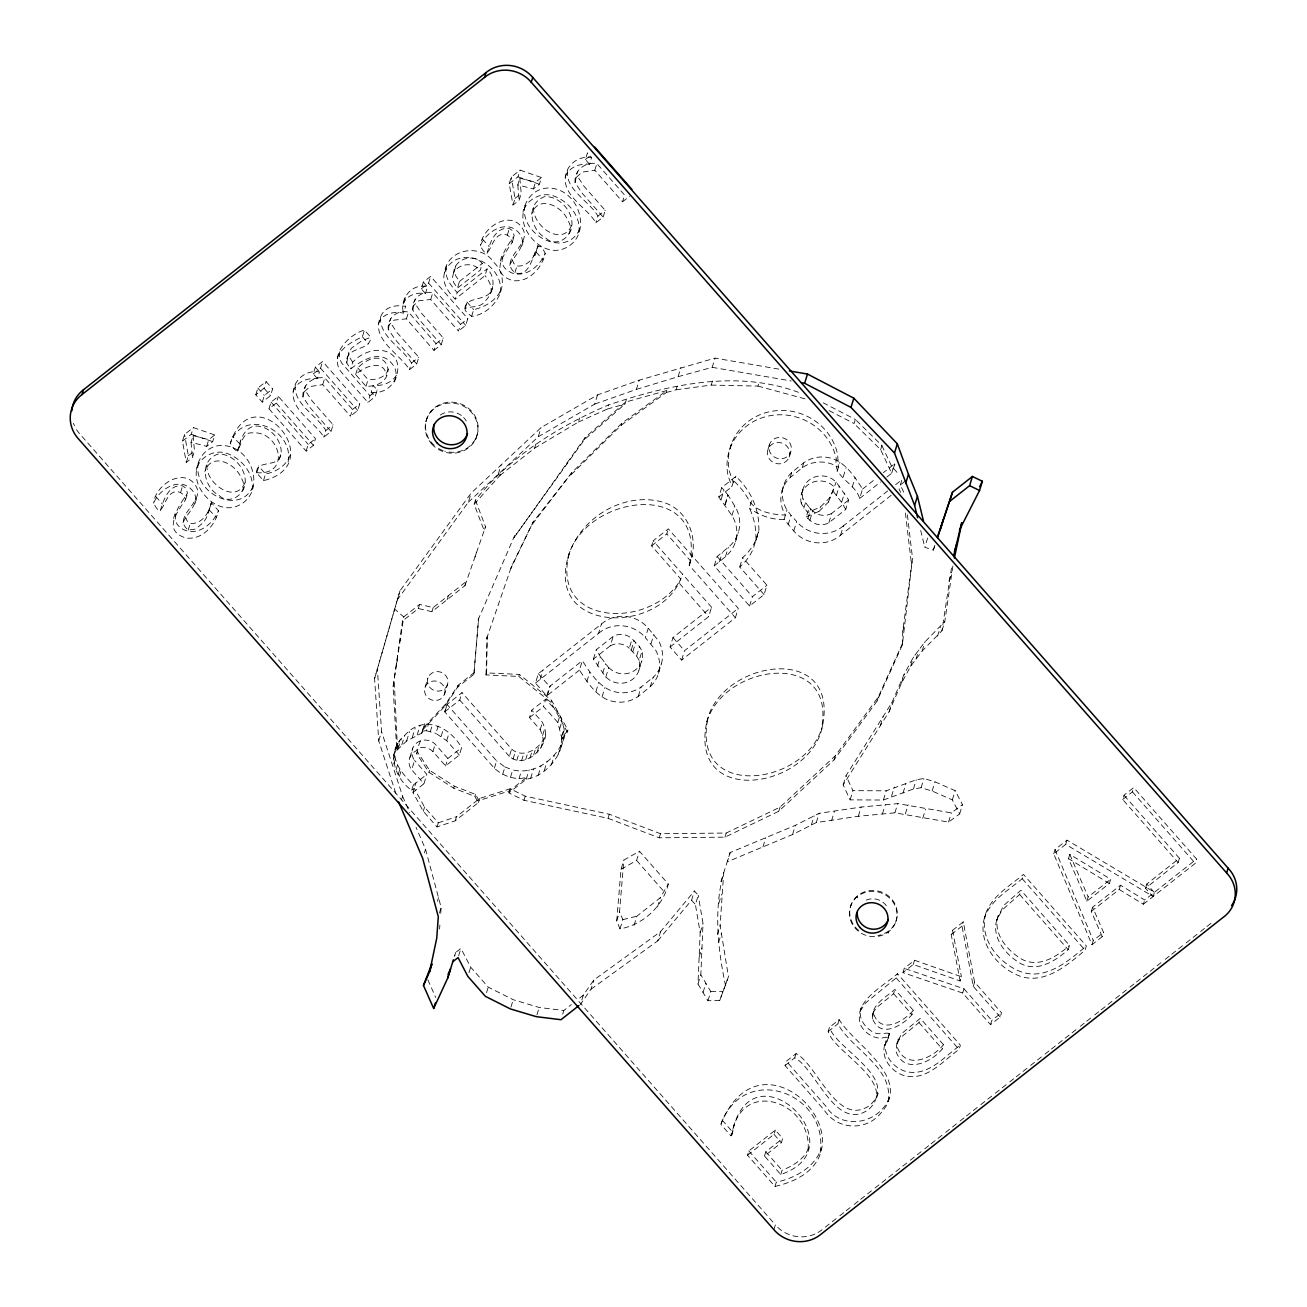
<?xml version="1.0" encoding="UTF-8"?>
<svg xmlns="http://www.w3.org/2000/svg" width="1307" height="1307" viewBox="0 0 1307 1307"><rect width="100%" height="100%" fill="white"/><g stroke="black" fill="none" stroke-linecap="round" stroke-linejoin="round"><path stroke-width="0.75" stroke-dasharray="5 3.75" d="M907.385 514.778L912.515 558.105L902.353 644.923L877.046 701.091L834.029 759.89L778.776 811.255L724.96 837.15L659.234 837.82L608.016 818.329L523.976 800.276L508.88 792.908L526.231 779.233C540.085 777.077 551.587 766.605 558.154 754.613C562.811 747.261 559.951 738.471 564.085 730.825M561.177 747.228L564.069 737.818L564.085 728.767L560.115 715.043L545.754 699.163L543.483 706.548L557.828 722.428L561.798 738.21L567.924 730.058L551.603 700.389L519.385 674.412L486.612 672.909L485.992 674.918L518.765 676.422L550.982 702.414L567.303 732.067L561.193 740.236M485.992 674.918L487.184 636.77L486.612 672.909M796.061 1053.622L794.754 1057.869C816.009 1068.522 835.794 1132.63 868.534 1109.561C898.661 1082.735 834.111 1052.707 828.148 1031.55L829.471 1027.302L839.176 1019.64C853.961 1044.62 912.629 1077.278 881.326 1112.518C866.721 1131.454 837.281 1130.245 824.276 1110.133L785.05 1065.515L786.357 1061.268L796.061 1053.622C817.316 1064.257 837.101 1128.382 869.841 1105.314C899.968 1078.487 835.418 1048.459 829.471 1027.302M371.172 392.231C387.068 395.368 404.533 377.168 391.479 363.085C380.125 349.198 361.484 360.471 350.684 368.917L346.714 362.921L346.796 358.853L351.24 348.315L361.696 340.849L370.796 337.288L364.441 330.067C347.662 334.853 327.534 356.991 342.483 373.508L367.904 402.425L375.142 396.724L377.2 390.025L373.247 385.516L371.172 392.231L375.142 396.724M346.714 362.921L348.855 352.138M437.028 826.923L438.302 822.822L424.546 807.187L414.221 788.301L411.705 790.278C393.881 777.926 385.728 750.447 404.68 735.449C423.043 714.259 449.396 726.251 461.6 747.653L459.329 755.038L445.556 765.886L432.927 751.525A13.724 12.939 17.1 0 0 420.397 747.637L418.175 748.307L416.721 753.747L428.957 772.306L453.725 788.203L474.931 796.42L478.378 802.58L455.228 820.812L437.028 826.923L423.288 811.304L412.947 792.418L415.838 783.007M411.705 790.278L413.322 784.984C404.059 775.345 390.303 761.311 396.446 746.558M902.353 644.923L902.745 630.954L912.515 558.105M242.465 491.138C252.153 475.127 234.95 452.908 217.861 454.101C198.631 460.946 203.418 487.462 219.38 495.696C230.473 506.315 250.421 491.579 241.321 478.231C235.897 463.609 211.587 451.389 204.856 471.533M569.182 233.708C578.887 217.714 561.667 195.478 544.578 196.687C525.365 203.533 530.136 230.048 546.097 238.282C557.207 248.902 577.139 234.165 568.055 220.818C562.614 206.179 538.304 193.975 531.573 214.119M872.488 1018.61C871.132 1004.479 885.852 997.323 894.919 989.464L913.332 1010.409L912.025 1014.657C902.32 1025.668 880.363 1039.13 872.488 1018.61L874.007 1009.118M725.614 985.952C717.755 948.833 713.557 909.525 723.719 872.472L720.124 925.454L728.456 976.737L719.7 1000.525L707.953 1000.721L697.987 983.991L700.176 932.643L695.406 904.542L698.248 895.328L694.425 890.982L660.558 931.646L593.852 980.005L583.33 995.133L577.335 999.855M697.987 983.991L700.83 974.777L703.003 923.428L698.248 895.328M206.914 464.835C205.248 483.296 236.518 505.874 245.422 481.548M533.632 207.421C531.982 225.866 563.235 248.461 572.139 224.134M378.458 323.891C381.889 313.598 394.044 310.968 403.569 313.157L405.627 306.459C396.103 304.27 383.964 306.9 380.517 317.193C370.485 339.265 400.073 353.887 409.45 369.685L416.721 363.967L395.22 339.526L388.277 329.315C387.019 317.83 397.475 309.432 408.519 312.112L436.015 343.676L433.957 350.39L406.461 318.826L394.355 320.084L388.506 325.345M388.277 329.315L390.564 318.647M433.957 350.39L441.227 344.656L419.727 320.215L412.767 310.004C411.525 298.65 421.802 290.219 432.764 292.817L460.521 324.381L458.463 331.079L430.706 299.515L418.975 300.724L413.012 306.034M412.767 310.004L415.071 299.336M256.45 472.677C291.755 475.715 280.057 430.248 251.843 432.862C237.237 431.686 242.089 464.769 230.408 443.057C253.019 373.149 331.766 463.936 263.475 480.666L256.45 472.677C256.825 458.463 280.09 469.197 281.201 452.826C281.789 438.956 268.115 424.546 253.901 426.164C242.824 429.235 240.243 441.537 237.417 451.046M439.593 928.999L439.871 925.095M440.72 913.348L441.145 907.483L425.543 849.207L416.051 827.298M473.886 674.363L478.64 618.064L473.886 674.363L457.532 687.253L445.099 705.96L422.586 729.992L423.19 727.966L445.72 703.934L458.153 685.244L474.506 672.353M616.708 920.961L621.005 869.318L623.831 860.104L639.45 851.216L668.285 884.022C663.025 906.601 642.554 924.98 619.992 928.869L616.708 920.961L619.551 911.747L623.831 860.104M339.346 351.893L339.787 359.164L341.617 362.921L369.979 395.727L367.904 402.425M293.176 391.675C296.281 381.513 307.684 377.707 317.405 378.605L319.463 371.907C306.622 369.799 294.516 378.785 293.176 391.675C291.445 411.362 315.216 422.128 323.777 437.192L331.047 431.473L309.873 407.408L302.946 396.854C301.917 384.65 313.092 376.04 324.757 377.935L352.498 409.483L350.439 416.181L322.698 384.634L310.053 386.545L303.338 392.541M302.946 396.854L305.413 385.843M565.278 177.295C568.398 167.116 579.802 163.31 589.506 164.225L591.581 157.526C578.74 155.419 566.634 164.388 565.278 177.295C563.546 196.965 587.333 207.731 595.894 222.794L603.148 217.076L581.991 193.011L575.064 182.457C574.034 170.253 585.193 161.643 596.858 163.538L624.615 195.086L622.557 201.784L594.799 170.237L582.17 172.148L575.456 178.144M575.064 182.457L577.514 171.446M808.118 1149.506C811.794 1101.915 740.432 1076.413 731.757 1135.13L730.923 1135.799L720.843 1124.314C763.958 1016.405 890.606 1159.799 774.969 1186.446L747.522 1155.225L748.829 1150.977L775.329 1130.114L782.664 1138.462L781.357 1142.726L764.497 1156.009L780.753 1174.503C859.843 1147.628 754.596 1044.097 732.884 1129.183M252.104 489.945C254.702 472.758 239.753 456.241 223.66 452.467A22.807 21.5 17.1 0 0 208.957 454.738C178.977 469.523 207.601 514.19 234.59 506.985C266.285 497.297 255.649 449.853 225.719 445.769A22.807 21.5 17.1 0 0 211.015 448.04C202.487 452.124 198.076 460.832 196.246 469.703M578.821 232.515C581.419 215.328 566.47 198.827 550.378 195.053A22.807 21.5 17.1 0 0 535.674 197.324C505.695 212.11 534.318 256.776 561.307 249.572C593.002 239.884 582.367 192.423 552.436 188.355A22.807 21.5 17.1 0 0 537.732 190.626C529.204 194.71 524.793 203.418 522.963 212.289M295.235 384.977C293.503 404.664 317.274 415.43 325.835 430.493L323.777 437.192M567.352 170.596C565.604 190.267 589.392 201.033 597.952 216.096L595.894 222.794M198.305 463.005C191.851 493.507 243.037 518.291 254.162 483.231M525.022 205.591C518.569 236.093 569.754 260.877 580.88 225.817M884.643 1044.996C880.706 1059.193 892.73 1073.243 906.257 1076.151C927.839 1080.137 943.393 1060.434 959.06 1049.456L960.367 1045.208L897.501 973.699C883.042 986.752 851.56 1001.521 861.019 1025.832C865.136 1033.134 872.88 1038.036 881.294 1038.297C889.74 1035.258 889.07 1039.343 884.643 1044.996C897.206 1023.332 881.228 1039.98 870.462 1030.406C863.061 1025.407 857.604 1015.8 861.476 1006.962M885.95 1040.748C882.013 1054.945 894.053 1068.979 907.564 1071.887C929.146 1075.89 944.7 1056.187 960.367 1045.208M380.517 317.193C379.504 336.961 402.442 347.809 411.509 362.987L409.45 369.685M183.045 522.637C187.358 512.23 202.699 501.496 191.737 489.782C179.647 476.385 159.046 489.259 153.638 503.146C164.551 525.708 162.591 485.6 180.578 492.559L183.486 494.683L185.496 499.797C177.213 512.132 162.558 530.56 185.708 537.929C201.964 540.543 215.296 525.43 218.481 510.776L211.473 502.803L206.49 517.556L203.712 522.245L195.593 529.057L188.192 530.054C171.625 516.804 203.859 502.672 196.638 487.38C185.578 465.831 155.37 483.949 153.638 503.146M509.763 265.223C514.076 254.8 529.417 244.082 518.471 232.368C506.381 218.972 485.763 231.845 480.372 245.732C491.269 268.294 489.324 228.186 507.296 235.146L510.204 237.27L512.213 242.383C503.947 254.718 489.275 273.147 512.426 280.515C528.682 283.129 542.013 268.017 545.215 253.362C532.831 227.794 536.72 280.351 514.909 272.64C498.359 259.39 530.577 245.242 523.355 229.967C512.295 208.401 482.087 226.536 480.372 245.732M952.885 566.029L944.781 621.577L924.948 641.868L913.479 657.094L904.264 674.053L891.978 702.463L846.021 775.705L852.948 790.653L886.244 790.817L916.272 779.773L923.935 778.498L934.979 781.831L955.188 790.653L962.491 804.704L951.349 812.889L897.729 803.609L861.15 807.056L819.113 813.33L795.408 825.321L730.156 852.572L727.329 861.787L792.565 834.536L816.271 822.544L858.323 816.271L894.903 812.823L948.523 822.087L959.648 813.918L952.346 799.868L932.136 791.045L921.108 787.713L913.43 788.987L883.418 800.031L850.105 799.868L843.178 784.903L889.136 711.678L901.438 683.267L910.636 666.309L922.121 651.082L941.939 630.791L951.823 565.702M424.71 723.702L421.818 733.096L406.608 741.036L396.773 750.447L393.08 686.828L402.491 621.005L403.749 616.888L419.596 604.406L433.189 607.575L466.207 581.55L464.949 585.65L431.914 611.676L418.338 608.523L402.491 621.005M393.08 686.828L403.749 616.888L394.551 608.997M403.144 304.008C406.493 295.072 416.721 292.131 425.412 293.503L427.487 286.805C412.048 282.557 399.158 298.976 403.569 313.157M405.203 297.31L404.582 301.607L405.627 306.459M984.4 918.037C977.865 941.481 995.133 964.746 1015.702 974.352C1041.924 986.997 1066.267 966.183 1085.071 950.173L1086.378 945.925L1023.495 874.432C1008.71 886.783 989.023 897.729 984.4 918.037C990.526 900 1008.563 890.377 1022.188 878.68L1023.495 874.432M985.707 913.789C979.172 937.217 996.44 960.498 1017.009 970.104C1043.231 982.75 1067.574 961.919 1086.378 945.925M764.056 594.62L739.746 566.96A54.551 51.43 17.1 0 0 753.436 548.27L758.942 530.103L758.517 520.268A73.911 69.679 17.1 0 0 753.387 501.104L751.231 496.562A73.911 69.679 17.1 0 0 735.906 476.434L721.693 487.625L718.801 497.019L731.953 515.53A34.832 32.838 17.1 0 1 725.45 556.684L714.259 565.898L749.565 606.04L764.056 594.62L766.948 585.209L742.637 557.55A54.551 51.43 17.1 0 0 756.328 538.876L758.942 530.103M444.445 272.967C441.635 283.096 448.546 292.278 455.13 299.172L485.044 275.614L487.103 268.899C496.987 278.097 493.425 294.01 484.129 302.015C479.065 311.001 453.17 302.521 471.615 316.359C495.876 313.631 513.39 281.266 494.062 262.593C481.09 242.824 446.978 248.444 444.445 272.967C457.123 240.227 507.819 264.782 499.568 294.925M446.52 266.269C443.694 276.398 450.605 285.563 457.189 292.474L455.13 299.172M735.384 617.754L738.275 608.343L668.351 528.845L653.157 540.82L711.547 607.2L672.974 637.587L670.083 646.998L681.617 660.1L735.384 617.754L689.181 565.228C699.833 541.31 689.246 509.975 663.008 502.198C624.583 491.334 581.795 516.755 569.117 553.825C542.209 634.565 664.201 636.084 682.434 574.1M569.117 553.825C550.329 627.785 652.879 629.124 680.882 579.164L651.605 545.869L653.157 540.82M689.573 564.379C707.299 477.218 583.559 494.324 567.777 558.171M706.417 723.768C689.9 808.608 811.386 788.399 822.642 725.287C839.159 640.43 717.674 660.656 706.417 723.768C721.301 663.548 838.032 647.39 821.302 729.633M707.757 719.422C691.027 801.648 807.759 785.507 822.642 725.287M490.599 293.209C492.674 286.707 488.916 280.548 485.044 275.614M288.095 461.779C294.467 429.317 243.184 406.624 230.408 443.057M820.224 1152.382C828.932 1092.717 743.732 1061.578 720.843 1124.314M996.767 919.834C991.376 938.05 1006.063 955.156 1020.898 963.7C1038.052 972.326 1055.55 960.825 1068.178 949.666L1069.485 945.418L1020.963 890.247L1003.449 905.735L996.767 919.834L1002.142 909.999L1019.656 894.494L1020.963 890.247M998.074 915.586C992.683 933.802 1007.37 950.908 1022.205 959.452C1039.359 968.079 1056.857 956.577 1069.485 945.418M731.757 1135.13L734.191 1124.919M160.336 510.759C163.359 500.091 168.766 484.031 182.637 485.861L185.545 487.985L187.554 493.098C180.464 504.192 165.76 520.954 184.418 530.038C198.729 535.919 213.237 523.47 218.481 510.776M487.054 253.329C490.076 242.661 495.484 226.617 509.354 228.447L512.279 230.571L514.288 235.685C507.181 246.778 492.478 263.54 511.135 272.608C525.447 278.505 539.954 266.04 545.215 253.362M888.09 1101.605C894.119 1067.884 851.609 1049.309 837.869 1023.904L839.176 1019.64M237.841 450.703L240.602 440.965M453.578 272.738L452.434 277.738L453.758 282.655L457.417 288.161L480.257 270.157L482.316 263.459C473.281 252.839 454.607 258.819 453.578 272.738C459.133 263.181 472.922 262.021 480.257 270.157M455.637 266.04L454.493 271.023L455.816 275.957L459.476 281.446L457.417 288.161M211.08 503.097C209.251 512.899 201.425 524.744 190.25 523.355L187.064 520.872L185.104 515.938M534.955 255.698L538.19 245.373M537.798 245.683C535.968 255.486 528.142 267.331 516.984 265.942L513.782 263.459L511.838 258.525M421.818 733.096L423.19 727.966M896.847 1043.198L895.998 1051.383C904.085 1074.517 931.09 1062.885 942.216 1048.982L943.523 1044.734L920.291 1018.333L901.83 1033.445L896.847 1043.198L900.523 1037.693L918.984 1022.58L920.291 1018.333M898.154 1038.934L897.305 1047.136C905.392 1070.27 932.397 1058.637 943.523 1044.734M395.809 793.267L378.736 740.906L374.586 678.578L399.942 590.862L471.141 493.082L541.082 427.569L597.511 394.91L639.205 380.19L715.043 358.118L781.357 369.554M374.586 678.578L399.942 590.862M394.387 381.873C409.287 348.381 372.021 341.111 352.743 362.219L350.684 368.917M193.126 435.59L194.482 450.899L192.423 457.597L186.28 462.449L182.474 441.162L184.548 434.463L193.322 427.552L214.74 434.953L212.682 441.652L206.686 446.373L191.051 442.289L193.126 435.59L208.744 439.675L214.74 434.953M182.474 441.162L191.247 434.251L193.322 427.552M186.28 462.449L188.339 455.751L184.548 434.463M180.578 492.559L182.637 485.861M173.57 518.405L175.628 511.707M185.496 499.797L187.554 493.098M206.686 446.373L208.744 439.675M195.07 503.489L197.128 496.791M188.192 530.054L190.25 523.355M208.238 513.112L211.473 502.803M255.764 394.763L257.838 388.065L266.105 381.546L272.591 388.914L270.533 395.613L262.266 402.131L255.764 394.763L264.047 388.244L266.105 381.546M262.266 402.131L264.324 395.433L272.591 388.914M268.981 408.813L271.039 402.115L278.309 396.397L315.477 438.662L313.419 445.36L306.148 451.078L268.981 408.813L276.251 403.095L278.309 396.397M256.875 472.35L258.949 465.651M263.475 480.666L265.533 473.967L258.525 465.978M279.143 459.541L281.201 452.826M317.405 378.605L313.272 373.916L315.33 367.218L322.6 361.5L359.768 403.765L357.71 410.463L350.439 416.181M313.272 373.916L320.542 368.198L322.6 361.5M322.698 384.634L324.757 377.935M306.148 451.078L308.207 444.38L315.477 438.662M331.047 431.473L333.105 424.775L311.932 400.71L305.005 390.156M337.288 358.592C340.784 347.417 352.547 341.535 362.382 336.765L364.441 330.067M355.667 374.586L357.726 367.888C388.587 337.974 402.915 386.741 365.993 386.317L355.667 374.586C363.542 366.548 384.519 358.33 386.333 375.681M346.796 358.853C350.341 346.306 370.159 350.619 370.796 337.288M365.993 386.317L368.051 379.618L357.726 367.888M406.461 318.826L408.519 312.112M425.412 293.503L421.295 288.814L423.354 282.116L430.624 276.398L467.792 318.647L465.733 325.361L458.463 331.079M421.295 288.814L428.565 283.096L430.624 276.398M430.706 299.515L432.764 292.817M416.721 363.967L418.779 357.268L397.279 332.828L390.336 322.6M441.227 344.656L443.285 337.958L421.785 313.517L414.842 303.306M425.919 421.54L426.964 418.142M464.802 308.599C466.305 294.467 490.337 303.208 492.657 286.511M465.227 308.272L467.285 301.558M519.843 178.16L521.215 193.485L519.14 200.183L512.998 205.036L509.207 183.748L511.266 177.049L520.039 170.139L541.457 177.54L539.399 184.238L533.403 188.943L517.784 184.875L519.843 178.16L535.462 182.245L541.457 177.54M471.615 316.359L473.673 309.661C485.403 306.916 497.313 300.055 501.627 288.226M509.207 183.748L517.98 176.837L520.039 170.139M512.998 205.036L515.056 198.321L511.266 177.049M507.296 235.146L509.354 228.447M500.287 260.992L502.345 254.293M512.213 242.383L514.288 235.685M533.403 188.943L535.462 182.245M399.436 642.407L400.694 638.306M521.787 246.075L523.846 239.377M514.909 272.64L516.984 265.942M396.364 663.825L397.638 659.725M418.338 608.523L419.596 604.406M378.736 740.906L381.579 731.708L377.413 669.364M475.65 439.658L476.696 436.26M431.914 611.676L433.189 607.575M397.116 600.076L468.298 502.296L471.141 493.082M396.005 748.29L397.263 744.189L394.338 682.711M393.358 755.92L397.998 743.16M393.276 760.135L394.894 754.858M396.773 750.447L399.664 741.053M398.21 748.65L401.102 739.239M393.717 764.121L395.351 758.844M475.421 500.14L485.518 526.705L484.26 530.822L474.147 504.241L475.421 500.14C509.812 456.682 558.089 426.507 608.539 404.941C670.066 384.274 738.471 368.868 801.322 393.407M401.788 744.843L404.68 735.449M447.141 599.684L448.415 595.567M396.119 769.627L397.736 764.334M406.608 741.036L409.499 731.642M589.506 164.225L585.389 159.519L587.447 152.821L591.581 157.526M398.227 774.463L399.844 769.17M425.102 687.221L427.993 677.827M399.436 776.325L401.053 771.032M412.26 737.524L415.152 728.13M409.892 757.439L412.783 748.045M417.178 734.926L420.07 725.516M498.228 474.261L501.071 465.047M474.147 504.241L499.911 475.503L501.169 471.386M475.062 556.945L476.32 552.828M594.799 170.237L596.858 163.538M401.494 799.933L402.621 796.257L381.579 731.708M412.947 792.418L423.942 783.759L411.672 769.807L414.564 760.396A13.724 12.939 17.1 0 1 419.482 741.232L422.667 740.252A13.724 12.939 17.1 0 1 435.198 744.14L447.827 758.501L445.556 765.886M416.721 753.747L417.341 751.737L429.578 770.297L454.346 786.177L475.552 794.411L478.999 800.554L509.501 790.882L526.852 777.224C515.366 780.867 502.999 775.966 494.356 768.238L444.739 711.841L447.01 704.457L462.008 692.628L511.625 749.042C523.486 759.89 541.964 747.604 545.689 734.55L544.856 728.097L542.438 722.314L531.769 710.175L545.754 699.163M420.446 740.922L416.59 750.626A13.724 12.939 17.1 0 0 411.672 769.807M422.439 731.087L426.409 730.711L428.68 723.326M430.248 731.789L432.519 724.405M444.478 694.278A10.309 9.721 17.1 0 0 432.878 681.094A10.309 9.721 17.1 0 0 427.013 696.876A10.309 9.721 17.1 0 0 444.478 694.278L447.37 684.884A10.309 9.721 17.1 0 0 435.77 671.7A10.309 9.721 17.1 0 0 429.905 687.482A10.309 9.721 17.1 0 0 447.37 684.884M459.329 755.038L446.7 740.677L435.934 733.39L438.204 726.006M445.099 705.96L445.72 703.934M444.903 711.711L447.174 704.326M432.927 751.525L435.198 744.14M423.942 783.759L426.834 774.348L414.564 760.396M428.957 772.306L429.578 770.297M441.145 736.331L443.416 728.947M457.532 687.253L458.153 685.244M603.148 217.076L605.223 210.378L584.049 186.313L577.122 175.759M499.911 475.503L534.596 448.17L535.87 444.053M423.288 811.304L424.546 807.187M468.298 502.296L538.239 436.783L541.082 427.569M446.7 740.677L448.971 733.292M444.739 711.841L459.737 700.013L462.008 692.628M486.563 638.78L511.576 566.274L533.06 522.13L571.812 472.677L621.789 423.272L666.978 390.499L625.563 402.082L585.144 437.502L514.092 537.471L584.523 439.511L624.942 404.108L626.216 399.991M511.576 566.274L510.955 568.3L533.06 522.13M424.399 852.899L425.543 849.207M453.725 788.203L454.346 786.177M455.228 820.812L456.502 816.695L479.636 798.463L510.155 788.791L525.234 796.159L609.274 814.228L660.492 833.719L726.218 833.033L780.034 807.154L835.304 755.773L878.304 696.974L903.627 640.822M534.596 448.17L578.397 422.047L579.671 417.93M566.683 464.344L567.303 462.319M437.371 901.307L438.498 897.631M532.439 524.14L571.812 472.677M538.239 436.783L594.685 404.108L597.511 394.91M584.523 439.511L585.144 437.502M474.931 796.42L475.552 794.411M439.43 913.005L441.145 907.483M478.378 802.58L479.636 798.463M518.765 676.422L519.385 674.412M494.356 768.238L496.627 760.87L447.01 704.457M578.397 422.047L607.281 409.042L608.539 404.941M502.672 774.348L504.943 766.964L496.627 760.87M545.689 734.55C544.382 750.545 524.172 768.908 509.354 756.426L511.625 749.042M579.475 670.066L546.718 695.879L535.462 683.087L538.353 673.693L601.432 623.994A32.152 30.306 17.1 0 1 648.256 628.226L658.679 640.969A32.904 31.009 17.1 0 1 653.19 677.255L650.298 686.649L638.241 696.435A31.401 29.604 17.1 0 1 605.157 698.673C593.656 692.432 586.337 680.784 579.475 670.066L582.367 660.672C589.228 671.39 596.547 683.038 608.049 689.279A31.401 29.604 17.1 0 0 641.133 687.025L653.19 677.255M513.047 759.138L515.317 751.754M455.669 952.509L454.526 956.201L455.669 952.509L460.914 948.376L470.683 967.18L488.23 987.128L513.21 999.708L539.187 1007.468L563.84 1010.491L571.339 1004.593M540.052 679.477L542.944 670.066M510.465 777.322L512.736 769.937C534.89 775.28 557.534 758.73 564.069 737.818M543.418 741.935L542.585 735.482L540.167 729.698L529.498 717.559L531.769 710.175M516.771 760.462L519.042 753.077M571.192 474.686L621.168 425.281L621.789 423.272M458.643 955.76L460.914 948.376M508.88 792.908L510.155 788.791M521.526 760.805L523.797 753.42M594.685 404.108L636.378 389.404L639.205 380.19M519.01 778.694L521.281 771.31M525.675 759.661L527.946 752.277M546.718 695.879L549.61 686.485L582.367 660.672M547.453 695.308L550.345 685.897M529.956 757.897L532.243 750.512M540.167 729.698L542.438 722.314M526.231 779.233L529.123 769.839M533.632 755.005L535.903 747.62M550.982 702.414L551.603 700.389M468.984 972.702L470.683 967.18M537.046 752.326L539.317 744.941M542.585 735.482L544.856 728.097M523.976 800.276L525.234 796.159M530.609 778.417L533.501 769.006M540.624 748.568L542.895 741.183M538.157 775.378L541.049 765.984M557.828 722.428L560.115 715.043M544.251 770.575L547.143 761.164M559.657 728.751L561.945 721.366M551.391 764.938L554.282 755.544M621.168 425.281L666.358 392.508L667.632 388.408M561.814 736.151L564.085 728.767M558.154 754.613L561.046 745.219M486.531 992.667L488.23 987.128M567.303 732.067L567.924 730.058M535.462 683.087L598.541 633.405L601.432 623.994M636.378 389.404L678.088 376.694L680.931 367.479M593.378 659.12L596.27 649.726L613.179 636.395A15.521 14.638 17.1 0 1 632.131 638.845L639.531 646.622L642.031 651.049L639.139 660.443A19.834 18.706 17.1 0 1 631.787 679.885A19.834 18.706 17.1 0 1 609.879 680.261L605.827 677.108L593.378 659.12L610.287 645.805L613.179 636.395M666.358 392.508L676.111 389.78L677.369 385.679M586.876 681.519L589.767 672.125M597.511 666.194L600.403 656.8L596.27 649.726M595.861 691.73L598.753 682.336M602.756 673.072L605.647 663.662M605.827 677.108L608.719 667.697L600.403 656.8M602.07 696.892L604.961 687.498M510.939 1007.076L513.21 999.708M678.088 376.694L712.217 367.332L715.043 358.118M639.139 660.443L636.64 656.016L629.239 648.239L632.131 638.845M676.111 389.78L711.22 385.075L712.495 380.974M631.248 650.053L634.14 640.659M651.605 545.869L666.799 533.893L668.351 528.845M632.833 651.687L635.725 642.276M636.64 656.016L639.531 646.622M650.298 686.649A32.904 31.009 17.1 0 0 655.787 650.363L645.364 637.62L648.256 628.226M638.992 670.164L641.884 660.77M536.916 1014.836L539.187 1007.468M651.017 643.812L653.908 634.401M638.241 696.435L641.133 687.025M608.016 818.329L609.274 814.228M689.181 565.228L692.073 555.818M658.45 673.399L661.342 663.989M730.09 448.317L731.43 443.972M562.713 1014.183L563.84 1010.491M721.105 499.535L723.996 490.125L721.693 487.625M711.22 385.075L757.946 386.088L759.204 381.971M725.026 504.42L727.917 495.01L723.996 490.125M725.32 504.829L727.917 495.01M718.801 497.019L731.855 486.743L734.746 477.333M734.354 481.482A73.911 69.679 17.1 0 1 749.679 501.627C757.145 512.05 773.238 514.827 785.442 515.023L784.69 513.831A32.904 31.009 17.1 0 1 790.18 477.561L802.22 467.775A31.401 29.604 17.1 0 1 835.304 465.537L838.408 467.318L837.673 454.885A55.417 52.231 17.1 0 0 773.221 411.051A55.417 52.231 17.1 0 0 729.306 471.01L733.194 482.397L735.906 476.434M681.617 660.1L684.509 650.706L738.275 608.343M714.259 565.898L717.151 556.488L728.342 547.29A34.832 32.838 17.1 0 0 734.844 506.136L728.211 495.418M583.33 995.133L580.504 1004.348L591.009 989.219L593.852 980.005M731.953 515.53L734.844 506.136M719.471 561.781L722.363 552.371M725.45 556.684L728.342 547.29M670.083 646.998L708.655 616.61L711.547 607.2M621.005 869.318L636.607 860.431L639.45 851.216M735.449 541.85L738.341 532.455M619.992 928.869L622.818 919.654L619.551 911.747M756.05 539.513L755.626 529.678A73.911 69.679 17.1 0 0 750.496 510.514L749.385 508.178L752.277 498.784M768.01 449.314L769.562 444.249M739.746 566.96L742.637 557.55M659.234 837.82L660.492 833.719M634.058 925.389L636.901 916.174L660.362 897.68L668.285 884.022M755.838 540.918L758.73 531.524M789.216 457.025A11.289 10.636 17.1 0 0 776.521 442.599A11.289 10.636 17.1 0 0 770.101 459.868A11.289 10.636 17.1 0 0 789.216 457.025L790.768 451.977A11.289 10.636 17.1 0 0 778.073 437.551A11.289 10.636 17.1 0 0 771.653 454.82A11.289 10.636 17.1 0 0 790.768 451.977M782.011 490.811L783.563 485.763M749.565 606.04L752.456 596.645L766.948 585.209M657.535 906.895L660.362 897.68M790.18 477.561L791.732 472.497L803.772 462.727A31.401 29.604 17.1 0 1 836.856 460.472C848.357 466.713 855.677 478.362 862.555 489.079L859.663 498.473C855.235 482.626 832.363 477.251 836.333 459.231A55.417 52.231 17.1 0 0 771.882 415.397A55.417 52.231 17.1 0 0 727.966 475.356L731.855 486.743M891.178 495.304L840.597 535.151A32.152 30.306 17.1 0 1 793.774 530.936L784.102 519.369L786.994 509.975M802.22 467.775L803.772 462.727M591.009 989.219L657.731 940.86L660.558 931.646M788.121 524.744L791.013 515.35L786.242 508.782A32.904 31.009 17.1 0 1 791.732 472.497M801.485 494.046L803.037 488.981M801.338 503.767A19.834 18.706 17.1 0 1 808.674 484.325A19.834 18.706 17.1 0 1 830.582 483.933L834.634 487.103L829.782 497.738L820.388 507.002L807.628 512.524L801.338 503.767L802.89 498.702A19.834 18.706 17.1 0 1 810.242 479.261A19.834 18.706 17.1 0 1 832.151 478.885L836.186 482.054L848.635 500.042L845.743 509.436L828.85 522.751A15.521 14.638 17.1 0 1 809.899 520.317L806.288 516.869L809.18 507.475L802.89 498.702M793.774 530.936L796.666 521.526L791.013 515.35M803.821 508.194L805.373 503.146M807.873 518.503L810.765 509.093L809.18 507.475M657.731 940.86L691.583 900.196L694.425 890.982M809.899 520.317L812.791 510.906L810.765 509.093M806.288 516.869L819.048 511.347L820.388 507.002M837.068 471.664L839.96 462.253M724.96 837.15L726.218 833.033M819.048 511.347L828.458 502.084L829.782 497.738M828.458 502.084L836.186 482.054M886.865 477.039L891.668 473.248L880.64 449.641L854.075 423.533L855.333 419.416L823.247 402.85M700.176 932.643L703.003 923.428M836.382 495.484L839.274 486.09M828.85 522.751L831.742 513.357L848.635 500.042M843.26 476.81L846.152 467.416M699.131 957.149L701.973 947.934M845.743 509.436L841.626 502.345L844.518 492.951M718.752 903.562L721.578 894.347M852.246 487.021L855.137 477.627M717.298 934.668L720.124 925.454M840.597 535.151L843.489 525.757L887.747 490.893M703.052 992.487L705.894 983.272M718.572 942.543L721.399 933.329M707.953 1000.721L710.779 991.507L700.83 974.777M880.64 449.641L881.898 445.524L855.333 419.416M762.945 846.903L765.771 837.689M719.7 1000.525L728.456 976.737M778.776 811.255L780.034 807.154M891.668 473.248L894.56 463.854M881.898 445.524L892.942 469.148L895.311 463.266L883.352 472.677M792.565 834.536L795.408 825.321M811.337 825.044L814.163 815.829M834.029 759.89L835.304 755.773M816.271 822.544L819.113 813.33M730.923 1135.799L733.08 1130.882M831.53 820.845L834.356 811.631M843.178 784.903L846.021 775.705M877.046 701.091L878.304 696.974M934.554 546.571L933.361 550.1L924.801 547.257L927.643 538.043M850.105 799.868L852.948 790.653M902.745 630.954L904.003 626.837M933.361 550.1L935.632 542.732M880.281 725.793L883.107 716.579M889.136 711.678L891.978 702.463M858.323 816.271L861.15 807.056M901.438 683.267L904.264 674.053M910.636 666.309L913.479 657.094M915.995 659.202L918.837 649.987M764.497 1156.009L765.804 1151.761L782.664 1138.462M922.121 651.082L924.948 641.868M747.522 1155.225L774.022 1134.362L775.329 1130.114M948.947 581.19L951.774 571.976M850.759 905.833L851.037 904.901M883.418 800.031L886.244 790.817M882.405 814L885.247 804.785M857.229 897.86L857.686 896.357M937.56 636.166L940.403 626.952M941.939 630.791L944.781 621.577M891.554 796.208L894.396 787.01M774.969 1186.446L776.293 1182.198C795.228 1178.064 814.833 1167.429 821.531 1148.134M780.753 1174.503L782.06 1170.255C793.627 1165.664 806.174 1158.165 809.425 1145.259M894.903 812.823L897.729 803.609M903.039 792.99L905.882 783.775M773.907 1229.691L775.378 1224.871L79.988 434.136A32.724 30.845 17.1 0 1 75.12 427.128M905.343 813.951L908.185 804.736M913.43 788.987L916.272 779.773M921.108 787.713L923.935 778.498M922.709 818.427L925.536 809.213M888.27 933.165L888.727 931.662M932.136 791.045L934.979 781.831M895.671 922.203A23.902 22.529 17.1 0 0 868.779 891.619A23.902 22.529 17.1 0 0 855.186 928.215A23.902 22.529 17.1 0 0 895.671 922.203L895.948 921.272M860.169 1011.21L865.561 1002.943L896.177 977.946L897.501 973.699M952.346 799.868L955.188 790.653M872.7 1013.366L876.556 1007.648L893.612 993.712L894.919 989.464M948.523 822.087L951.349 812.889M902.957 972.62L904.264 968.373L914.557 960.253L961.429 976.737L960.122 980.985L913.25 964.501L902.957 972.62L962.671 993.042L990.51 1024.688L1000.214 1017.026L1001.521 1012.778L974.581 982.145L963.308 921.843L952.525 930.339L951.218 934.587L960.122 980.985M887.943 1037.611L889.25 1033.347M888.286 1037.987L889.593 1033.739M913.25 964.501L914.557 960.253M959.648 813.918L962.491 804.704M876.834 1097.39L878.141 1093.142M1000.214 1017.026L973.274 986.393L962.001 926.091L963.308 921.843M962.671 993.042L963.978 988.778L904.264 968.373M973.274 986.393L974.581 982.145M990.51 1024.688L991.817 1020.424L1001.521 1012.778M1053.72 853.83L1055.027 849.583L1067.002 840.156L1154.506 892.256L1153.199 896.504L1065.695 844.404L1053.72 853.83L1091.982 944.732L1102.226 936.645L1103.549 932.397L1092.603 907.205L1120.507 885.215L1144.687 899.984L1196.591 859.091L1133.708 787.598L1123.987 795.244L1122.68 799.492L1178.13 862.538L1145.52 888.237L1152.954 896.7L1154.261 892.436L1146.827 883.989L1179.437 858.291L1123.987 795.244M1065.695 844.404L1067.002 840.156M1068.489 858.617L1069.796 854.37L1110.672 879.235L1109.365 883.483L1086.852 901.226L1068.489 858.617L1109.365 883.483M1086.852 901.226L1088.159 896.961L1110.672 879.235M1102.226 936.645L1091.28 911.453L1092.603 907.205M1122.68 799.492L1132.401 791.846L1133.708 787.598M1091.982 944.732L1093.289 940.485L1103.549 932.397M1091.28 911.453L1119.2 889.479L1120.507 885.215M1145.52 888.237L1146.827 883.989M1119.2 889.479L1143.38 904.232L1144.687 899.984M1178.13 862.538L1179.437 858.291M1143.38 904.232L1195.284 863.339L1196.591 859.091M720.892 881.686L730.156 852.572M464.949 585.65L485.518 526.705M388.391 368.982C386.039 377.576 375.926 380.157 368.051 379.618M478.019 620.073L514.713 535.445M290.154 455.081C286.527 465.602 276.087 472.039 265.533 473.967M690.913 560.033L690.521 560.883L666.799 533.893M889.397 1097.357C879.807 1123.857 841.234 1131.454 825.583 1105.869L786.357 1061.268M396.364 748.454L398.047 746.33L397.263 744.189M396.462 375.174C391.61 383.114 382.118 386.071 373.247 385.516M188.339 455.751L194.482 450.899M515.056 198.321L521.215 193.485M585.389 159.519L591.205 154.945M239.916 444.004L232.466 436.358M459.476 281.446L482.316 263.459M457.189 292.474L487.103 268.899M209.022 509.795L216.423 517.474M325.835 430.493L333.105 424.775M352.498 409.483L359.768 403.765M369.979 395.727L377.2 390.025M411.509 362.987L418.779 357.268M436.015 343.676L443.285 337.958M460.521 324.381L467.792 318.647M597.952 216.096L605.223 210.378M622.557 201.784L629.827 196.066M413.322 784.984L426.834 774.348M447.827 758.501L461.6 747.653M529.498 717.559L543.483 706.548M862.555 489.079L875.347 478.983M859.663 498.473L880.461 482.087M895.638 484.668L901.961 479.685L899.069 489.079L900.654 492.461M904.934 481.352L900.343 484.979L905.065 495.092M785.05 1065.515L794.754 1057.869M828.148 1031.55L837.869 1023.904M951.218 934.587L962.001 926.091M913.332 1010.409C903.627 1021.421 881.67 1034.883 873.795 1014.363M825.338 1227.142L838.179 1217.046M839.78 1215.771L844.583 1211.981M846.184 1210.723L852.605 1205.675M854.206 1204.401L859.026 1200.61M860.627 1199.352L873.452 1189.239M875.053 1187.981L894.298 1172.82M895.899 1171.562L908.724 1161.449M910.326 1160.191L923.167 1150.078M924.768 1148.82L929.571 1145.03M931.172 1143.772L944.013 1133.659M945.614 1132.401L958.439 1122.288M960.041 1121.03L964.86 1117.24M966.461 1115.966L979.286 1105.869M980.887 1104.595L993.712 1094.498M995.33 1093.224L1008.154 1083.127M1009.756 1081.853L1014.559 1078.063M1016.176 1076.805L1029.001 1066.692M1030.602 1065.434L1043.427 1055.321M1045.028 1054.063L1049.848 1050.273M1051.449 1049.015L1078.7 1027.531M1080.317 1026.273L1085.12 1022.482M1086.721 1021.208L1093.142 1016.16M1094.743 1014.902L1099.546 1011.112M1101.164 1009.837L1113.989 999.741M1115.59 998.466L1128.415 988.37M1130.016 987.095L1134.835 983.305M1136.437 982.047L1163.687 960.563M1165.305 959.305L1170.108 955.515M1171.709 954.257L1184.534 944.144M1186.152 942.886L1198.976 932.773M1200.578 931.515L1205.381 927.725M1206.998 926.451L1213.402 921.402M438.302 822.822L456.502 816.695M607.281 409.042L624.942 404.108M622.818 919.654L636.901 916.174M784.102 519.369C771.751 520.023 759.285 515.366 749.385 508.178M710.779 991.507L722.526 991.31M712.217 367.332L791.29 380.974M757.946 386.088L805.798 399.076M426.409 730.711L435.934 733.39M517.98 176.837L539.399 184.238M191.247 434.251L212.682 441.652M504.943 766.964L512.736 769.937M829.112 410.643L854.075 423.533M608.719 667.697L612.771 670.867A19.834 18.706 17.1 0 0 634.679 670.491A19.834 18.706 17.1 0 0 642.031 651.049M893.678 468.56L898.677 474.245M1132.401 791.846L1195.284 863.339M536.131 252.071L543.14 260.06M482.43 239.034L489.112 246.631M1022.188 878.68L1085.071 950.173M1019.656 894.494L1068.178 949.666M717.151 556.488L752.456 596.645M466.86 301.901L473.673 309.661M428.565 283.096L465.733 325.361M423.354 282.116L427.487 286.805M679.542 583.51L708.655 616.61M672.974 637.587L684.509 650.706M963.978 988.778L991.817 1020.424M362.382 336.765L368.737 343.986M896.177 977.946L959.06 1049.456M352.743 362.219L348.773 356.223M893.612 993.712L912.025 1014.657M918.984 1022.58L942.216 1048.982M320.542 368.198L357.71 410.463M315.33 367.218L319.463 371.907M538.353 673.693L549.61 686.485M264.047 388.244L270.533 395.613M276.251 403.095L313.419 445.36M271.039 402.115L308.207 444.38M257.838 388.065L264.324 395.433M691.583 900.196L695.406 904.542M636.607 860.431L665.459 893.236M459.737 700.013L509.354 756.426M774.022 1134.362L781.357 1142.726M765.804 1151.761L782.06 1170.255M722.15 1120.066L732.23 1131.535M748.829 1150.977L776.293 1182.198M155.696 496.448L162.395 504.061M833.294 491.448L841.626 502.345M427.863 979.776L435.721 997.486M1069.796 854.37L1088.159 896.961M402.621 796.257L409.745 812.693M1055.027 849.583L1093.289 940.485M920.7 530.413L924.801 547.257M952.525 930.339L961.429 976.737M905.424 512.981L911.24 562.222M517.784 184.875L519.14 200.183M191.051 442.289L192.423 457.597M858.846 930.47A23.902 22.529 17.1 0 1 858.781 894.838A23.902 22.529 17.1 0 1 895.148 904.379A23.902 22.529 17.1 0 1 877.928 935.469M434.283 445.344A26.467 24.947 17.1 0 1 439.887 404.484A26.467 24.947 17.1 0 1 478.035 425.527A26.467 24.947 17.1 0 1 444.772 451.127M443.138 450.588A26.467 24.947 17.1 0 1 436.995 447.451M866.28 900.098A16.06 15.129 17.1 0 1 887.6 907.859M822.136 1229.675A32.822 30.943 17.1 0 1 816.222 1233.465M814.931 1234.069A32.822 30.943 17.1 0 1 775.378 1224.871M74.499 425.87A32.724 30.845 17.1 0 1 73.437 423.256M440.345 415.038A17.35 16.37 17.1 0 1 462.547 416.443M463.626 417.472A17.35 16.37 17.1 0 1 466.256 421.05M598.541 633.405A32.152 30.306 17.1 0 1 645.364 637.62M843.489 525.757A32.152 30.306 17.1 0 1 796.666 521.526M831.742 513.357A15.521 14.638 17.1 0 1 812.791 510.906M610.287 645.805A15.521 14.638 17.1 0 1 629.239 648.239M431.588 443.841A26.467 24.947 17.1 0 0 476.418 437.175A26.467 24.947 17.1 0 0 446.651 403.324A26.467 24.947 17.1 0 0 431.588 443.841"/><path stroke-width="1.5" d="M953.62 556.014L961.658 522.8M954.355 558.105L961.789 522.882M453.382 959.812L447.68 978.159L433.663 1008.481L423.468 985.445L429.693 971.542L436.75 938.214L438.302 916.697L422.7 858.421L398.651 801.975M1228.123 868.175L1226.636 872.978A31.907 30.077 17.1 0 1 1223.156 917.383L820.649 1234.494A32.822 30.943 17.1 0 1 773.907 1229.691L78.518 438.956A32.724 30.845 17.1 0 1 81.998 394.567L83.485 389.747L485.975 72.637A32.512 30.649 17.1 0 1 532.733 77.44L1228.123 868.175A31.907 30.077 17.1 0 1 1231.537 905.62M81.998 394.567L484.489 77.456L485.975 72.637M1226.636 872.978L531.246 82.259L532.733 77.44M423.468 985.445L431.751 964.06M429.693 971.542L431.963 964.174M433.663 1008.481L435.362 1002.943M447.68 978.159L450.523 968.944L448.04 974.287M917.596 517.686L914.606 505.417L894.494 453.039L850.988 407.408L804.638 383.278L807.481 374.063L789.395 370.943M850.988 407.408L853.83 398.194L807.481 374.063M894.494 453.039L897.337 443.825L853.83 398.194M905.637 483.508L908.463 474.294L897.337 443.825M914.606 505.417L917.432 496.219L908.463 474.294M940.468 528.927L943.295 519.712M937.511 537.716L952.525 492.167L972.441 476.483L982.374 481.286L979.547 490.501L959.403 530.168M949.699 501.365L969.598 485.681L972.441 476.483M954.453 551.456L957.296 542.258M937.478 537.046L952.525 492.167M979.629 486.694L982.374 481.286M452.826 961.723L458.071 957.59L467.857 976.394L485.403 996.342L510.367 1008.922L536.36 1016.683L560.997 1019.705L579.001 1005.524M801.175 382.69L804.638 383.278M969.598 485.681L979.547 490.501M594.718 147.103L631.885 189.368M917.432 496.219L923.526 521.199M888.303 919.507A16.06 15.129 17.1 0 1 869.956 928.803A16.06 15.129 17.1 0 1 857.278 912.368M71.803 410.921A32.724 30.845 17.1 0 1 83.485 389.747M484.489 77.456A32.512 30.649 17.1 0 1 531.246 82.259M467.547 433.614A17.35 16.37 17.1 0 1 446.716 444.102A17.35 16.37 17.1 0 1 434.104 424.383M859.908 927.447A16.06 15.129 17.1 0 0 887.094 923.396A16.06 15.129 17.1 0 0 869.041 902.859A16.06 15.129 17.1 0 0 859.908 927.447M437.208 443.057A17.35 16.37 17.1 0 0 466.338 437.518A17.35 16.37 17.1 0 0 445.899 416.083A17.35 16.37 17.1 0 0 437.208 443.057"/></g></svg>
